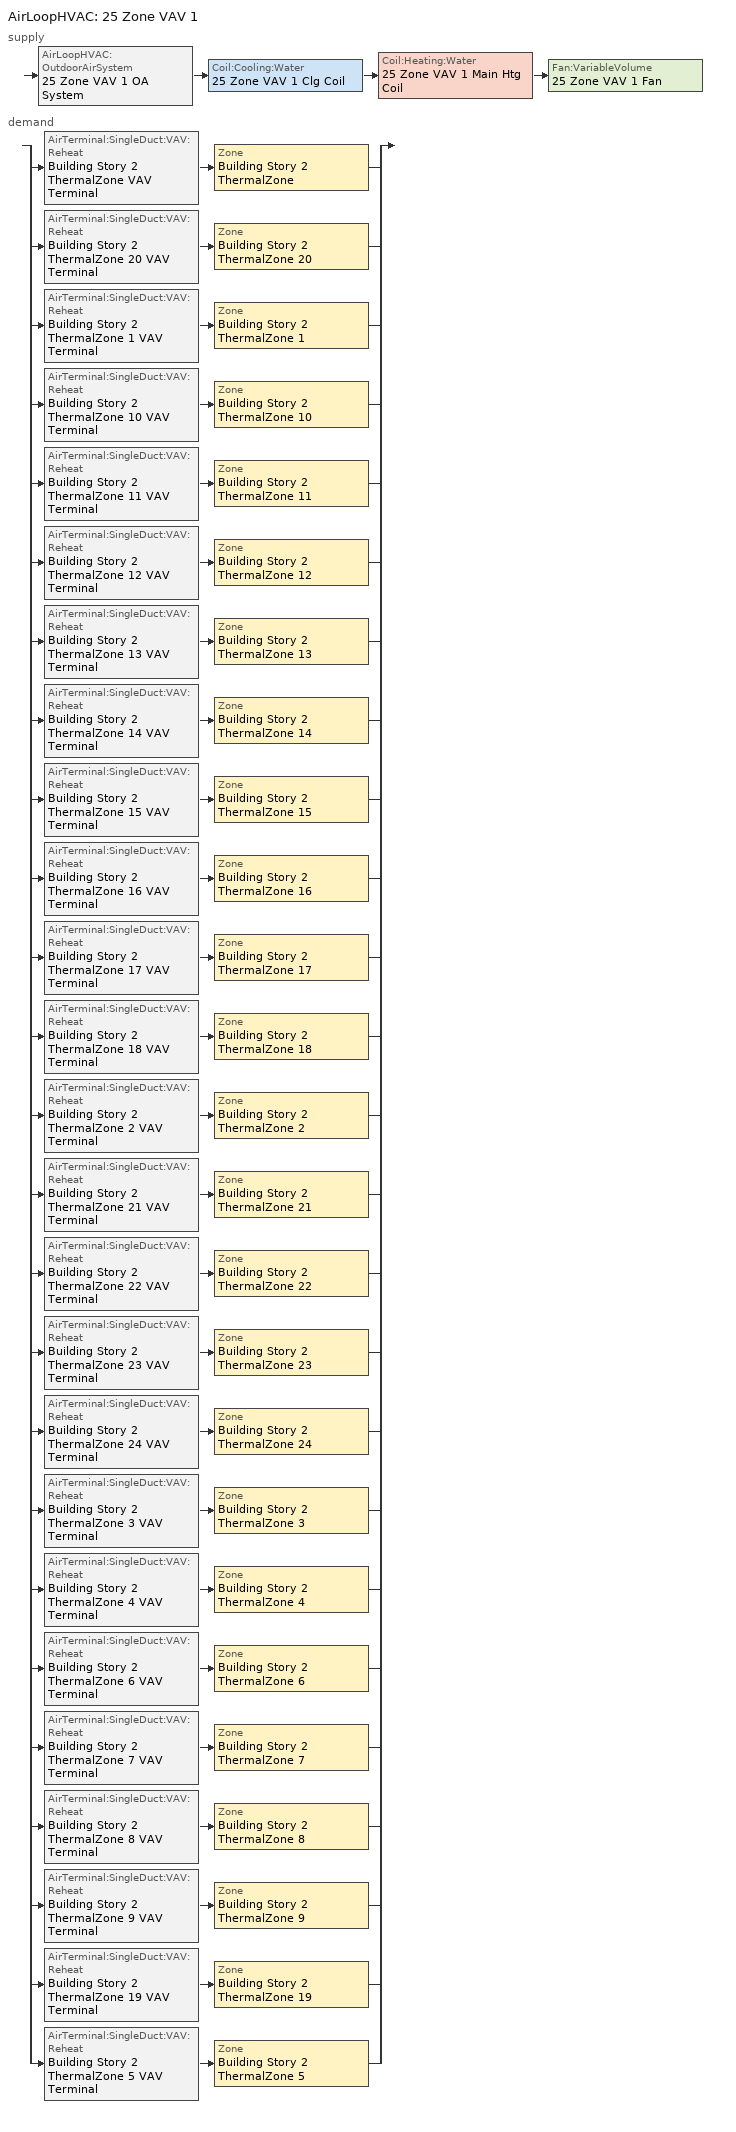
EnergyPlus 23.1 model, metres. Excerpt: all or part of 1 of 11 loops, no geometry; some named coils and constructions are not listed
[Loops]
AirLoopHVAC '25 Zone VAV 1'
 supply: AirLoopHVAC:OutdoorAirSystem '25 Zone VAV 1 OA System' > Coil:Cooling:Water '25 Zone VAV 1 Clg Coil' > Coil:Heating:Water '25 Zone VAV 1 Main Htg Coil' > Fan:VariableVolume '25 Zone VAV 1 Fan'
 demand: split
  | AirTerminal:SingleDuct:VAV:Reheat 'Building Story 2 ThermalZone VAV Terminal' > Zone 'Building Story 2 ThermalZone'
  | AirTerminal:SingleDuct:VAV:Reheat 'Building Story 2 ThermalZone 20 VAV Terminal' > Zone 'Building Story 2 ThermalZone 20'
  | AirTerminal:SingleDuct:VAV:Reheat 'Building Story 2 ThermalZone 1 VAV Terminal' > Zone 'Building Story 2 ThermalZone 1'
  | AirTerminal:SingleDuct:VAV:Reheat 'Building Story 2 ThermalZone 10 VAV Terminal' > Zone 'Building Story 2 ThermalZone 10'
  | AirTerminal:SingleDuct:VAV:Reheat 'Building Story 2 ThermalZone 11 VAV Terminal' > Zone 'Building Story 2 ThermalZone 11'
  | AirTerminal:SingleDuct:VAV:Reheat 'Building Story 2 ThermalZone 12 VAV Terminal' > Zone 'Building Story 2 ThermalZone 12'
  | AirTerminal:SingleDuct:VAV:Reheat 'Building Story 2 ThermalZone 13 VAV Terminal' > Zone 'Building Story 2 ThermalZone 13'
  | AirTerminal:SingleDuct:VAV:Reheat 'Building Story 2 ThermalZone 14 VAV Terminal' > Zone 'Building Story 2 ThermalZone 14'
  | AirTerminal:SingleDuct:VAV:Reheat 'Building Story 2 ThermalZone 15 VAV Terminal' > Zone 'Building Story 2 ThermalZone 15'
  | AirTerminal:SingleDuct:VAV:Reheat 'Building Story 2 ThermalZone 16 VAV Terminal' > Zone 'Building Story 2 ThermalZone 16'
  | AirTerminal:SingleDuct:VAV:Reheat 'Building Story 2 ThermalZone 17 VAV Terminal' > Zone 'Building Story 2 ThermalZone 17'
  | AirTerminal:SingleDuct:VAV:Reheat 'Building Story 2 ThermalZone 18 VAV Terminal' > Zone 'Building Story 2 ThermalZone 18'
  | AirTerminal:SingleDuct:VAV:Reheat 'Building Story 2 ThermalZone 2 VAV Terminal' > Zone 'Building Story 2 ThermalZone 2'
  | AirTerminal:SingleDuct:VAV:Reheat 'Building Story 2 ThermalZone 21 VAV Terminal' > Zone 'Building Story 2 ThermalZone 21'
  | AirTerminal:SingleDuct:VAV:Reheat 'Building Story 2 ThermalZone 22 VAV Terminal' > Zone 'Building Story 2 ThermalZone 22'
  | AirTerminal:SingleDuct:VAV:Reheat 'Building Story 2 ThermalZone 23 VAV Terminal' > Zone 'Building Story 2 ThermalZone 23'
  | AirTerminal:SingleDuct:VAV:Reheat 'Building Story 2 ThermalZone 24 VAV Terminal' > Zone 'Building Story 2 ThermalZone 24'
  | AirTerminal:SingleDuct:VAV:Reheat 'Building Story 2 ThermalZone 3 VAV Terminal' > Zone 'Building Story 2 ThermalZone 3'
  | AirTerminal:SingleDuct:VAV:Reheat 'Building Story 2 ThermalZone 4 VAV Terminal' > Zone 'Building Story 2 ThermalZone 4'
  | AirTerminal:SingleDuct:VAV:Reheat 'Building Story 2 ThermalZone 6 VAV Terminal' > Zone 'Building Story 2 ThermalZone 6'
  | AirTerminal:SingleDuct:VAV:Reheat 'Building Story 2 ThermalZone 7 VAV Terminal' > Zone 'Building Story 2 ThermalZone 7'
  | AirTerminal:SingleDuct:VAV:Reheat 'Building Story 2 ThermalZone 8 VAV Terminal' > Zone 'Building Story 2 ThermalZone 8'
  | AirTerminal:SingleDuct:VAV:Reheat 'Building Story 2 ThermalZone 9 VAV Terminal' > Zone 'Building Story 2 ThermalZone 9'
  | AirTerminal:SingleDuct:VAV:Reheat 'Building Story 2 ThermalZone 19 VAV Terminal' > Zone 'Building Story 2 ThermalZone 19'
  | AirTerminal:SingleDuct:VAV:Reheat 'Building Story 2 ThermalZone 5 VAV Terminal' > Zone 'Building Story 2 ThermalZone 5'
[InternalMass] Construction=InteriorFurnishings 1
Name | Zone or ZoneList | Space or SpaceList | Surface Area {m2}
Building Story 1 Space 23 SecondarySchool Mechanical B  - Story Ground Mass | Building Story 1 ThermalZone 23 | Building Story 1 Space 23 | 22.0607
Building Story 1 Space 24 SecondarySchool Mechanical B  - Story Ground Mass | Building Story 1 ThermalZone 24 | Building Story 1 Space 24 | 31.2153
Building Story 1 Space 1 SecondarySchool Mechanical B  - Story Ground Mass | Building Story 1 ThermalZone 1 | Building Story 1 Space 1 | 1.76152
Building Story 1 Space 16 SecondarySchool Mechanical B  - Story Ground Mass | Building Story 1 ThermalZone 16 | Building Story 1 Space 16 | 2.79407
Building Story 1 Space 14 SecondarySchool Mechanical B  - Story Ground Mass | Building Story 1 ThermalZone 14 | Building Story 1 Space 14 | 20.8701
Building Story 1 Space 11 SecondarySchool Mechanical B  - Story Ground Mass | Building Story 1 ThermalZone 11 | Building Story 1 Space 11 | 5.67422
Building Story 1 Space 20 SecondarySchool Mechanical B  - Story Ground Mass | Building Story 1 ThermalZone 20 | Building Story 1 Space 20 | 21.9467
Building Story 1 Space 19 SecondarySchool Mechanical B  - Story Ground Mass | Building Story 1 ThermalZone 19 | Building Story 1 Space 19 | 0.468474
Building Story 1 Space 18 SecondarySchool Mechanical B  - Story Ground Mass | Building Story 1 ThermalZone 18 | Building Story 1 Space 18 | 2.56764
Building Story 1 Space 3 SecondarySchool Mechanical B  - Story Ground Mass | Building Story 1 ThermalZone 3 | Building Story 1 Space 3 | 0.934255
Building Story 1 Space 21 SecondarySchool Mechanical B  - Story Ground Mass | Building Story 1 ThermalZone 21 | Building Story 1 Space 21 | 1.34933
Building Story 1 Space 13 SecondarySchool Mechanical B  - Story Ground Mass | Building Story 1 ThermalZone 13 | Building Story 1 Space 13 | 1.02267
Building Story 1 Space 2 SecondarySchool Mechanical B  - Story Ground Mass | Building Story 1 ThermalZone 2 | Building Story 1 Space 2 | 9.08046
Building Story 1 Space 22 SecondarySchool Mechanical B  - Story Ground Mass | Building Story 1 ThermalZone 22 | Building Story 1 Space 22 | 1.24563
Building Story 1 Space SecondarySchool Mechanical C  - Story Ground Mass | Building Story 1 ThermalZone | Building Story 1 Space | 75.7457
Building Story 1 Space 5 SecondarySchool Mechanical C  - Story Ground Mass | Building Story 1 ThermalZone 5 | Building Story 1 Space 5 | 0.112035
Building Story 1 Space 6 SecondarySchool Mechanical C  - Story Ground Mass | Building Story 1 ThermalZone 6 | Building Story 1 Space 6 | 0.804734
Building Story 1 Space 7 SecondarySchool Mechanical C  - Story Ground Mass | Building Story 1 ThermalZone 7 | Building Story 1 Space 7 | 0.787048
Building Story 1 Space 8 SecondarySchool Mechanical C  - Story Ground Mass | Building Story 1 ThermalZone 8 | Building Story 1 Space 8 | 0.251354
Building Story 1 Space 9 SecondarySchool Mechanical C  - Story Ground Mass | Building Story 1 ThermalZone 9 | Building Story 1 Space 9 | 0.462044
Building Story 1 Space 10 SecondarySchool Mechanical C  - Story Ground Mass | Building Story 1 ThermalZone 10 | Building Story 1 Space 10 | 0.262102
Building Story 1 Space 12 SecondarySchool Mechanical C  - Story Ground Mass | Building Story 1 ThermalZone 12 | Building Story 1 Space 12 | 0.822131
Building Story 1 Space 4 SecondarySchool Mechanical C  - Story Ground Mass | Building Story 1 ThermalZone 4 | Building Story 1 Space 4 | 0.473156
Building Story 1 Space 15 SecondarySchool Mechanical C  - Story Ground Mass | Building Story 1 ThermalZone 15 | Building Story 1 Space 15 | 0.65027
Building Story 1 Space 17 SecondarySchool Mechanical C  - Story Ground Mass | Building Story 1 ThermalZone 17 | Building Story 1 Space 17 | 0.609178
Building Story 1 Space 23 SecondarySchool Mechanical C  - Story Ground Mass | Building Story 1 ThermalZone 23 | Building Story 1 Space 23 | 1.47265
Building Story 1 Space 24 SecondarySchool Mechanical C  - Story Ground Mass | Building Story 1 ThermalZone 24 | Building Story 1 Space 24 | 2.08376
Building Story 1 Space 1 SecondarySchool Mechanical C  - Story Ground Mass | Building Story 1 ThermalZone 1 | Building Story 1 Space 1 | 0.117589
Building Story 1 Space 16 SecondarySchool Mechanical C  - Story Ground Mass | Building Story 1 ThermalZone 16 | Building Story 1 Space 16 | 0.186516
Building Story 1 Space 14 SecondarySchool Mechanical C  - Story Ground Mass | Building Story 1 ThermalZone 14 | Building Story 1 Space 14 | 1.39317
Building Story 1 Space 11 SecondarySchool Mechanical C  - Story Ground Mass | Building Story 1 ThermalZone 11 | Building Story 1 Space 11 | 0.378779
Building Story 1 Space 20 SecondarySchool Mechanical C  - Story Ground Mass | Building Story 1 ThermalZone 20 | Building Story 1 Space 20 | 1.46504
Building Story 1 Space 19 SecondarySchool Mechanical C  - Story Ground Mass | Building Story 1 ThermalZone 19 | Building Story 1 Space 19 | 0.0312727
Building Story 1 Space 18 SecondarySchool Mechanical C  - Story Ground Mass | Building Story 1 ThermalZone 18 | Building Story 1 Space 18 | 0.171401
Building Story 1 Space 3 SecondarySchool Mechanical C  - Story Ground Mass | Building Story 1 ThermalZone 3 | Building Story 1 Space 3 | 0.0623656
Building Story 1 Space 21 SecondarySchool Mechanical C  - Story Ground Mass | Building Story 1 ThermalZone 21 | Building Story 1 Space 21 | 0.0900736
Building Story 1 Space 13 SecondarySchool Mechanical C  - Story Ground Mass | Building Story 1 ThermalZone 13 | Building Story 1 Space 13 | 0.0682679
Building Story 1 Space 2 SecondarySchool Mechanical C  - Story Ground Mass | Building Story 1 ThermalZone 2 | Building Story 1 Space 2 | 0.60616
Building Story 1 Space 22 SecondarySchool Mechanical C  - Story Ground Mass | Building Story 1 ThermalZone 22 | Building Story 1 Space 22 | 0.0831512
Building Story 1 Space SecondarySchool Office A  - Story Ground Mass | Building Story 1 ThermalZone | Building Story 1 Space | 82.3462
Building Story 1 Space 5 SecondarySchool Office A  - Story Ground Mass | Building Story 1 ThermalZone 5 | Building Story 1 Space 5 | 0.121798
Building Story 1 Space 6 SecondarySchool Office A  - Story Ground Mass | Building Story 1 ThermalZone 6 | Building Story 1 Space 6 | 0.874858
Building Story 1 Space 7 SecondarySchool Office A  - Story Ground Mass | Building Story 1 ThermalZone 7 | Building Story 1 Space 7 | 0.855631
Building Story 1 Space 8 SecondarySchool Office A  - Story Ground Mass | Building Story 1 ThermalZone 8 | Building Story 1 Space 8 | 0.273257
Building Story 1 Space 9 SecondarySchool Office A  - Story Ground Mass | Building Story 1 ThermalZone 9 | Building Story 1 Space 9 | 0.502307
Building Story 1 Space 10 SecondarySchool Office A  - Story Ground Mass | Building Story 1 ThermalZone 10 | Building Story 1 Space 10 | 0.284941
Building Story 1 Space 12 SecondarySchool Office A  - Story Ground Mass | Building Story 1 ThermalZone 12 | Building Story 1 Space 12 | 0.893771
Building Story 1 Space 4 SecondarySchool Office A  - Story Ground Mass | Building Story 1 ThermalZone 4 | Building Story 1 Space 4 | 0.514386
Building Story 1 Space 15 SecondarySchool Office A  - Story Ground Mass | Building Story 1 ThermalZone 15 | Building Story 1 Space 15 | 0.706934
Building Story 1 Space 17 SecondarySchool Office A  - Story Ground Mass | Building Story 1 ThermalZone 17 | Building Story 1 Space 17 | 0.662262
Building Story 1 Space 23 SecondarySchool Office A  - Story Ground Mass | Building Story 1 ThermalZone 23 | Building Story 1 Space 23 | 1.60098
Building Story 1 Space 24 SecondarySchool Office A  - Story Ground Mass | Building Story 1 ThermalZone 24 | Building Story 1 Space 24 | 2.26533
Building Story 1 Space 1 SecondarySchool Office A  - Story Ground Mass | Building Story 1 ThermalZone 1 | Building Story 1 Space 1 | 0.127836
Building Story 1 Space 16 SecondarySchool Office A  - Story Ground Mass | Building Story 1 ThermalZone 16 | Building Story 1 Space 16 | 0.202769
Building Story 1 Space 14 SecondarySchool Office A  - Story Ground Mass | Building Story 1 ThermalZone 14 | Building Story 1 Space 14 | 1.51457
Building Story 1 Space 11 SecondarySchool Office A  - Story Ground Mass | Building Story 1 ThermalZone 11 | Building Story 1 Space 11 | 0.411786
Building Story 1 Space 20 SecondarySchool Office A  - Story Ground Mass | Building Story 1 ThermalZone 20 | Building Story 1 Space 20 | 1.5927
Building Story 1 Space 19 SecondarySchool Office A  - Story Ground Mass | Building Story 1 ThermalZone 19 | Building Story 1 Space 19 | 0.0339978
Building Story 1 Space 18 SecondarySchool Office A  - Story Ground Mass | Building Story 1 ThermalZone 18 | Building Story 1 Space 18 | 0.186337
Building Story 1 Space 3 SecondarySchool Office A  - Story Ground Mass | Building Story 1 ThermalZone 3 | Building Story 1 Space 3 | 0.0678001
Building Story 1 Space 21 SecondarySchool Office A  - Story Ground Mass | Building Story 1 ThermalZone 21 | Building Story 1 Space 21 | 0.0979226
Building Story 1 Space 13 SecondarySchool Office A  - Story Ground Mass | Building Story 1 ThermalZone 13 | Building Story 1 Space 13 | 0.0742167
Building Story 1 Space 2 SecondarySchool Office A  - Story Ground Mass | Building Story 1 ThermalZone 2 | Building Story 1 Space 2 | 0.658981
Building Story 1 Space 22 SecondarySchool Office A  - Story Ground Mass | Building Story 1 ThermalZone 22 | Building Story 1 Space 22 | 0.090397
Building Story 1 Space SecondarySchool Office A end_b - Story Ground Mass | Building Story 1 ThermalZone | Building Story 1 Space | 35.5046
Building Story 1 Space 5 SecondarySchool Office A end_b - Story Ground Mass | Building Story 1 ThermalZone 5 | Building Story 1 Space 5 | 0.0525147
Building Story 1 Space 6 SecondarySchool Office A end_b - Story Ground Mass | Building Story 1 ThermalZone 6 | Building Story 1 Space 6 | 0.377206
Building Story 1 Space 7 SecondarySchool Office A end_b - Story Ground Mass | Building Story 1 ThermalZone 7 | Building Story 1 Space 7 | 0.368916
Building Story 1 Space 8 SecondarySchool Office A end_b - Story Ground Mass | Building Story 1 ThermalZone 8 | Building Story 1 Space 8 | 0.117818
Building Story 1 Space 9 SecondarySchool Office A end_b - Story Ground Mass | Building Story 1 ThermalZone 9 | Building Story 1 Space 9 | 0.216576
Building Story 1 Space 10 SecondarySchool Office A end_b - Story Ground Mass | Building Story 1 ThermalZone 10 | Building Story 1 Space 10 | 0.122856
Building Story 1 Space 12 SecondarySchool Office A end_b - Story Ground Mass | Building Story 1 ThermalZone 12 | Building Story 1 Space 12 | 0.385361
Building Story 1 Space 4 SecondarySchool Office A end_b - Story Ground Mass | Building Story 1 ThermalZone 4 | Building Story 1 Space 4 | 0.221784
Building Story 1 Space 15 SecondarySchool Office A end_b - Story Ground Mass | Building Story 1 ThermalZone 15 | Building Story 1 Space 15 | 0.304804
Building Story 1 Space 17 SecondarySchool Office A end_b - Story Ground Mass | Building Story 1 ThermalZone 17 | Building Story 1 Space 17 | 0.285543
Building Story 1 Space 23 SecondarySchool Office A end_b - Story Ground Mass | Building Story 1 ThermalZone 23 | Building Story 1 Space 23 | 0.690281
Building Story 1 Space 24 SecondarySchool Office A end_b - Story Ground Mass | Building Story 1 ThermalZone 24 | Building Story 1 Space 24 | 0.976728
Building Story 1 Space 1 SecondarySchool Office A end_b - Story Ground Mass | Building Story 1 ThermalZone 1 | Building Story 1 Space 1 | 0.055118
Building Story 1 Space 16 SecondarySchool Office A end_b - Story Ground Mass | Building Story 1 ThermalZone 16 | Building Story 1 Space 16 | 0.0874267
Building Story 1 Space 14 SecondarySchool Office A end_b - Story Ground Mass | Building Story 1 ThermalZone 14 | Building Story 1 Space 14 | 0.653026
Building Story 1 Space 11 SecondarySchool Office A end_b - Story Ground Mass | Building Story 1 ThermalZone 11 | Building Story 1 Space 11 | 0.177547
Building Story 1 Space 20 SecondarySchool Office A end_b - Story Ground Mass | Building Story 1 ThermalZone 20 | Building Story 1 Space 20 | 0.686713
Building Story 1 Space 19 SecondarySchool Office A end_b - Story Ground Mass | Building Story 1 ThermalZone 19 | Building Story 1 Space 19 | 0.0146586
Building Story 1 Space 18 SecondarySchool Office A end_b - Story Ground Mass | Building Story 1 ThermalZone 18 | Building Story 1 Space 18 | 0.0803416
Building Story 1 Space 3 SecondarySchool Office A end_b - Story Ground Mass | Building Story 1 ThermalZone 3 | Building Story 1 Space 3 | 0.0292329
Building Story 1 Space 21 SecondarySchool Office A end_b - Story Ground Mass | Building Story 1 ThermalZone 21 | Building Story 1 Space 21 | 0.0422206
Building Story 1 Space 13 SecondarySchool Office A end_b - Story Ground Mass | Building Story 1 ThermalZone 13 | Building Story 1 Space 13 | 0.0319995
Building Story 1 Space 2 SecondarySchool Office A end_b - Story Ground Mass | Building Story 1 ThermalZone 2 | Building Story 1 Space 2 | 0.284128
Building Story 1 Space 22 SecondarySchool Office A end_b - Story Ground Mass | Building Story 1 ThermalZone 22 | Building Story 1 Space 22 | 0.0389758
Building Story 1 Space SecondarySchool Office B  - Story Ground Mass | Building Story 1 ThermalZone | Building Story 1 Space | 1233.57
Building Story 1 Space 5 SecondarySchool Office B  - Story Ground Mass | Building Story 1 ThermalZone 5 | Building Story 1 Space 5 | 1.82457
Building Story 1 Space 6 SecondarySchool Office B  - Story Ground Mass | Building Story 1 ThermalZone 6 | Building Story 1 Space 6 | 13.1056
Building Story 1 Space 7 SecondarySchool Office B  - Story Ground Mass | Building Story 1 ThermalZone 7 | Building Story 1 Space 7 | 12.8176
[ZoneControl:Thermostat] Temperature Difference Between Cutout And Setpoint {deltaC}=0
Name | Zone or ZoneList | Control Type Schedule | Control 1
Building Story 2 ThermalZone Thermostat | Building Story 2 ThermalZone | Building Story 2 ThermalZone Thermostat Schedule | Story Mid Blended Space Type Thermostat
Building Story 2 ThermalZone 1 Thermostat | Building Story 2 ThermalZone 1 | Building Story 2 ThermalZone 1 Thermostat Schedule | Story Mid Blended Space Type Thermostat 1
Building Story 2 ThermalZone 10 Thermostat | Building Story 2 ThermalZone 10 | Building Story 2 ThermalZone 10 Thermostat Schedule | Story Mid Blended Space Type Thermostat 2
Building Story 2 ThermalZone 11 Thermostat | Building Story 2 ThermalZone 11 | Building Story 2 ThermalZone 11 Thermostat Schedule | Story Mid Blended Space Type Thermostat 3
Building Story 2 ThermalZone 12 Thermostat | Building Story 2 ThermalZone 12 | Building Story 2 ThermalZone 12 Thermostat Schedule | Story Mid Blended Space Type Thermostat 4
Building Story 2 ThermalZone 13 Thermostat | Building Story 2 ThermalZone 13 | Building Story 2 ThermalZone 13 Thermostat Schedule | Story Mid Blended Space Type Thermostat 5
Building Story 2 ThermalZone 14 Thermostat | Building Story 2 ThermalZone 14 | Building Story 2 ThermalZone 14 Thermostat Schedule | Story Mid Blended Space Type Thermostat 6
Building Story 2 ThermalZone 15 Thermostat | Building Story 2 ThermalZone 15 | Building Story 2 ThermalZone 15 Thermostat Schedule | Story Mid Blended Space Type Thermostat 7
Building Story 2 ThermalZone 16 Thermostat | Building Story 2 ThermalZone 16 | Building Story 2 ThermalZone 16 Thermostat Schedule | Story Mid Blended Space Type Thermostat 8
Building Story 2 ThermalZone 17 Thermostat | Building Story 2 ThermalZone 17 | Building Story 2 ThermalZone 17 Thermostat Schedule | Story Mid Blended Space Type Thermostat 9
Building Story 2 ThermalZone 18 Thermostat | Building Story 2 ThermalZone 18 | Building Story 2 ThermalZone 18 Thermostat Schedule | Story Mid Blended Space Type Thermostat 10
Building Story 2 ThermalZone 19 Thermostat | Building Story 2 ThermalZone 19 | Building Story 2 ThermalZone 19 Thermostat Schedule | Story Mid Blended Space Type Thermostat 11
Building Story 2 ThermalZone 2 Thermostat | Building Story 2 ThermalZone 2 | Building Story 2 ThermalZone 2 Thermostat Schedule | Story Mid Blended Space Type Thermostat 12
Building Story 2 ThermalZone 20 Thermostat | Building Story 2 ThermalZone 20 | Building Story 2 ThermalZone 20 Thermostat Schedule | Story Mid Blended Space Type Thermostat 13
Building Story 2 ThermalZone 21 Thermostat | Building Story 2 ThermalZone 21 | Building Story 2 ThermalZone 21 Thermostat Schedule | Story Mid Blended Space Type Thermostat 14
Building Story 2 ThermalZone 22 Thermostat | Building Story 2 ThermalZone 22 | Building Story 2 ThermalZone 22 Thermostat Schedule | Story Mid Blended Space Type Thermostat 15
Building Story 2 ThermalZone 23 Thermostat | Building Story 2 ThermalZone 23 | Building Story 2 ThermalZone 23 Thermostat Schedule | Story Mid Blended Space Type Thermostat 16
Building Story 2 ThermalZone 24 Thermostat | Building Story 2 ThermalZone 24 | Building Story 2 ThermalZone 24 Thermostat Schedule | Story Mid Blended Space Type Thermostat 17
Building Story 2 ThermalZone 3 Thermostat | Building Story 2 ThermalZone 3 | Building Story 2 ThermalZone 3 Thermostat Schedule | Story Mid Blended Space Type Thermostat 18
Building Story 2 ThermalZone 4 Thermostat | Building Story 2 ThermalZone 4 | Building Story 2 ThermalZone 4 Thermostat Schedule | Story Mid Blended Space Type Thermostat 19
Building Story 2 ThermalZone 5 Thermostat | Building Story 2 ThermalZone 5 | Building Story 2 ThermalZone 5 Thermostat Schedule | Story Mid Blended Space Type Thermostat 20
Building Story 2 ThermalZone 6 Thermostat | Building Story 2 ThermalZone 6 | Building Story 2 ThermalZone 6 Thermostat Schedule | Story Mid Blended Space Type Thermostat 21
Building Story 2 ThermalZone 7 Thermostat | Building Story 2 ThermalZone 7 | Building Story 2 ThermalZone 7 Thermostat Schedule | Story Mid Blended Space Type Thermostat 22
Building Story 2 ThermalZone 8 Thermostat | Building Story 2 ThermalZone 8 | Building Story 2 ThermalZone 8 Thermostat Schedule | Story Mid Blended Space Type Thermostat 23
Building Story 2 ThermalZone 9 Thermostat | Building Story 2 ThermalZone 9 | Building Story 2 ThermalZone 9 Thermostat Schedule | Story Mid Blended Space Type Thermostat 24
[ThermostatSetpoint:DualSetpoint] Heating Setpoint Temperature Schedule=SchoolSecondary HTGSETP_SCH_YES_OPTIMUM; Cooling Setpoint Temperature Schedule=SchoolSecondary CLGSETP_SCH_NO_SETBACK
Story Mid Blended Space Type Thermostat; Story Mid Blended Space Type Thermostat 1; Story Mid Blended Space Type Thermostat 2; Story Mid Blended Space Type Thermostat 3; Story Mid Blended Space Type Thermostat 4; Story Mid Blended Space Type Thermostat 5; Story Mid Blended Space Type Thermostat 6; Story Mid Blended Space Type Thermostat 7; Story Mid Blended Space Type Thermostat 8; Story Mid Blended Space Type Thermostat 9; Story Mid Blended Space Type Thermostat 10; Story Mid Blended Space Type Thermostat 11; Story Mid Blended Space Type Thermostat 12; Story Mid Blended Space Type Thermostat 13; Story Mid Blended Space Type Thermostat 14; Story Mid Blended Space Type Thermostat 15; Story Mid Blended Space Type Thermostat 16; Story Mid Blended Space Type Thermostat 17; Story Mid Blended Space Type Thermostat 18; Story Mid Blended Space Type Thermostat 19; Story Mid Blended Space Type Thermostat 20; Story Mid Blended Space Type Thermostat 21; Story Mid Blended Space Type Thermostat 22; Story Mid Blended Space Type Thermostat 23; Story Mid Blended Space Type Thermostat 24
[AirTerminal:SingleDuct:VAV:Reheat] Availability Schedule=Always On Discrete; Maximum Air Flow Rate {m3/s}=Autosize; Zone Minimum Air Flow Input Method=Constant; Constant Minimum Air Flow Fraction=0.966437; Fixed Minimum Air Flow Rate {m3/s}=0; Maximum Hot Water or Steam Flow Rate {m3/s}=Autosize; Minimum Hot Water or Steam Flow Rate {m3/s}=0; Convergence Tolerance=0.001; Damper Heating Action=ReverseWithLimits; Maximum Flow per Zone Floor Area During Reheat {m3/s-m2}=Autocalculate; Maximum Flow Fraction During Reheat=0.5; Maximum Reheat Air Temperature {C}=40
Name | Reheat Coil
Building Story 2 ThermalZone VAV Terminal | Building Story 2 ThermalZone Reheat Coil
Building Story 2 ThermalZone 1 VAV Terminal | Building Story 2 ThermalZone 1 Reheat Coil
Building Story 2 ThermalZone 10 VAV Terminal | Building Story 2 ThermalZone 10 Reheat Coil
Building Story 2 ThermalZone 11 VAV Terminal | Building Story 2 ThermalZone 11 Reheat Coil
Building Story 2 ThermalZone 12 VAV Terminal | Building Story 2 ThermalZone 12 Reheat Coil
Building Story 2 ThermalZone 13 VAV Terminal | Building Story 2 ThermalZone 13 Reheat Coil
Building Story 2 ThermalZone 14 VAV Terminal | Building Story 2 ThermalZone 14 Reheat Coil
Building Story 2 ThermalZone 15 VAV Terminal | Building Story 2 ThermalZone 15 Reheat Coil
Building Story 2 ThermalZone 16 VAV Terminal | Building Story 2 ThermalZone 16 Reheat Coil
Building Story 2 ThermalZone 17 VAV Terminal | Building Story 2 ThermalZone 17 Reheat Coil
Building Story 2 ThermalZone 18 VAV Terminal | Building Story 2 ThermalZone 18 Reheat Coil
Building Story 2 ThermalZone 19 VAV Terminal | Building Story 2 ThermalZone 19 Reheat Coil
Building Story 2 ThermalZone 2 VAV Terminal | Building Story 2 ThermalZone 2 Reheat Coil
Building Story 2 ThermalZone 20 VAV Terminal | Building Story 2 ThermalZone 20 Reheat Coil
Building Story 2 ThermalZone 21 VAV Terminal | Building Story 2 ThermalZone 21 Reheat Coil
Building Story 2 ThermalZone 22 VAV Terminal | Building Story 2 ThermalZone 22 Reheat Coil
Building Story 2 ThermalZone 23 VAV Terminal | Building Story 2 ThermalZone 23 Reheat Coil
Building Story 2 ThermalZone 24 VAV Terminal | Building Story 2 ThermalZone 24 Reheat Coil
Building Story 2 ThermalZone 3 VAV Terminal | Building Story 2 ThermalZone 3 Reheat Coil
Building Story 2 ThermalZone 4 VAV Terminal | Building Story 2 ThermalZone 4 Reheat Coil
Building Story 2 ThermalZone 5 VAV Terminal | Building Story 2 ThermalZone 5 Reheat Coil
Building Story 2 ThermalZone 6 VAV Terminal | Building Story 2 ThermalZone 6 Reheat Coil
Building Story 2 ThermalZone 7 VAV Terminal | Building Story 2 ThermalZone 7 Reheat Coil
Building Story 2 ThermalZone 8 VAV Terminal | Building Story 2 ThermalZone 8 Reheat Coil
Building Story 2 ThermalZone 9 VAV Terminal | Building Story 2 ThermalZone 9 Reheat Coil
[Coil:Heating:Water]
25 Zone VAV 1 Main Htg Coil: Availability Schedule=Always On Discrete; U-Factor Times Area Value {W/K}=Autosize; Maximum Water Flow Rate {m3/s}=Autosize; Performance Input Method=UFactorTimesAreaAndDesignWaterFlowRate; Rated Capacity {W}=Autosize; Rated Inlet Water Temperature {C}=82.2222; Rated Inlet Air Temperature {C}=7.22222; Rated Outlet Water Temperature {C}=71.1111; Rated Outlet Air Temperature {C}=12.7778; Rated Ratio for Air and Water Convection=0.5
[Zone equipment]
Building Story 2 ThermalZone: Building Story 2 ThermalZone VAV Terminal
Building Story 2 ThermalZone 1: Building Story 2 ThermalZone 1 VAV Terminal
Building Story 2 ThermalZone 10: Building Story 2 ThermalZone 10 VAV Terminal
Building Story 2 ThermalZone 11: Building Story 2 ThermalZone 11 VAV Terminal
Building Story 2 ThermalZone 12: Building Story 2 ThermalZone 12 VAV Terminal
Building Story 2 ThermalZone 13: Building Story 2 ThermalZone 13 VAV Terminal
Building Story 2 ThermalZone 14: Building Story 2 ThermalZone 14 VAV Terminal
Building Story 2 ThermalZone 15: Building Story 2 ThermalZone 15 VAV Terminal
Building Story 2 ThermalZone 16: Building Story 2 ThermalZone 16 VAV Terminal
Building Story 2 ThermalZone 17: Building Story 2 ThermalZone 17 VAV Terminal
Building Story 2 ThermalZone 18: Building Story 2 ThermalZone 18 VAV Terminal
Building Story 2 ThermalZone 19: Building Story 2 ThermalZone 19 VAV Terminal
Building Story 2 ThermalZone 2: Building Story 2 ThermalZone 2 VAV Terminal
Building Story 2 ThermalZone 20: Building Story 2 ThermalZone 20 VAV Terminal
Building Story 2 ThermalZone 21: Building Story 2 ThermalZone 21 VAV Terminal
Building Story 2 ThermalZone 22: Building Story 2 ThermalZone 22 VAV Terminal
Building Story 2 ThermalZone 23: Building Story 2 ThermalZone 23 VAV Terminal
Building Story 2 ThermalZone 24: Building Story 2 ThermalZone 24 VAV Terminal
Building Story 2 ThermalZone 3: Building Story 2 ThermalZone 3 VAV Terminal
Building Story 2 ThermalZone 4: Building Story 2 ThermalZone 4 VAV Terminal
Building Story 2 ThermalZone 5: Building Story 2 ThermalZone 5 VAV Terminal
Building Story 2 ThermalZone 6: Building Story 2 ThermalZone 6 VAV Terminal
Building Story 2 ThermalZone 7: Building Story 2 ThermalZone 7 VAV Terminal
Building Story 2 ThermalZone 8: Building Story 2 ThermalZone 8 VAV Terminal
Building Story 2 ThermalZone 9: Building Story 2 ThermalZone 9 VAV Terminal
[Sizing:Zone] Zone Cooling Design Supply Air Temperature Input Method=SupplyAirTemperature; Zone Cooling Design Supply Air Temperature {C}=12.7778; Zone Cooling Design Supply Air Temperature Difference {deltaC}=11.11; Zone Heating Design Supply Air Temperature Input Method=SupplyAirTemperature; Zone Heating Design Supply Air Temperature {C}=40; Zone Heating Design Supply Air Temperature Difference {deltaC}=11.11; Zone Cooling Design Supply Air Humidity Ratio {kgWater/kgDryAir}=0.0085; Zone Heating Design Supply Air Humidity Ratio {kgWater/kgDryAir}=0.008; Cooling Design Air Flow Method=DesignDayWithLimit; Cooling Design Air Flow Rate {m3/s}=0; Cooling Minimum Air Flow per Zone Floor Area {m3/s-m2}=0.000762; Cooling Minimum Air Flow {m3/s}=0; Cooling Minimum Air Flow Fraction=0; Heating Design Air Flow Method=DesignDay; Heating Design Air Flow Rate {m3/s}=0; Heating Maximum Air Flow per Zone Floor Area {m3/s-m2}=0.002032; Heating Maximum Air Flow {m3/s}=0.141576; Heating Maximum Air Flow Fraction=0.3; Account for Dedicated Outdoor Air System=No; Zone Load Sizing Method=Sensible Load Only No Latent Load; Zone Latent Cooling Design Supply Air Humidity Ratio Input Method=HumidityRatioDifference; Zone Cooling Design Supply Air Humidity Ratio Difference {kgWater/kgDryAir}=0.005; Zone Latent Heating Design Supply Air Humidity Ratio Input Method=HumidityRatioDifference; Zone Humidification Design Supply Air Humidity Ratio Difference {kgWater/kgDryAir}=0.005
Name | Design Specification Outdoor Air Object | Design Specification Zone Air Distribution Object
Building Story 2 ThermalZone | Building Story 2 ThermalZone DSOA Space List | Building Story 2 ThermalZone Design Spec Zone Air Dist
Building Story 2 ThermalZone 1 | Building Story 2 ThermalZone 1 DSOA Space List | Building Story 2 ThermalZone 1 Design Spec Zone Air Dist
Building Story 2 ThermalZone 10 | Building Story 2 ThermalZone 10 DSOA Space List | Building Story 2 ThermalZone 10 Design Spec Zone Air Dist
Building Story 2 ThermalZone 11 | Building Story 2 ThermalZone 11 DSOA Space List | Building Story 2 ThermalZone 11 Design Spec Zone Air Dist
Building Story 2 ThermalZone 12 | Building Story 2 ThermalZone 12 DSOA Space List | Building Story 2 ThermalZone 12 Design Spec Zone Air Dist
Building Story 2 ThermalZone 13 | Building Story 2 ThermalZone 13 DSOA Space List | Building Story 2 ThermalZone 13 Design Spec Zone Air Dist
Building Story 2 ThermalZone 14 | Building Story 2 ThermalZone 14 DSOA Space List | Building Story 2 ThermalZone 14 Design Spec Zone Air Dist
Building Story 2 ThermalZone 15 | Building Story 2 ThermalZone 15 DSOA Space List | Building Story 2 ThermalZone 15 Design Spec Zone Air Dist
Building Story 2 ThermalZone 16 | Building Story 2 ThermalZone 16 DSOA Space List | Building Story 2 ThermalZone 16 Design Spec Zone Air Dist
Building Story 2 ThermalZone 17 | Building Story 2 ThermalZone 17 DSOA Space List | Building Story 2 ThermalZone 17 Design Spec Zone Air Dist
Building Story 2 ThermalZone 18 | Building Story 2 ThermalZone 18 DSOA Space List | Building Story 2 ThermalZone 18 Design Spec Zone Air Dist
Building Story 2 ThermalZone 19 | Building Story 2 ThermalZone 19 DSOA Space List | Building Story 2 ThermalZone 19 Design Spec Zone Air Dist
Building Story 2 ThermalZone 2 | Building Story 2 ThermalZone 2 DSOA Space List | Building Story 2 ThermalZone 2 Design Spec Zone Air Dist
Building Story 2 ThermalZone 20 | Building Story 2 ThermalZone 20 DSOA Space List | Building Story 2 ThermalZone 20 Design Spec Zone Air Dist
Building Story 2 ThermalZone 21 | Building Story 2 ThermalZone 21 DSOA Space List | Building Story 2 ThermalZone 21 Design Spec Zone Air Dist
Building Story 2 ThermalZone 22 | Building Story 2 ThermalZone 22 DSOA Space List | Building Story 2 ThermalZone 22 Design Spec Zone Air Dist
Building Story 2 ThermalZone 23 | Building Story 2 ThermalZone 23 DSOA Space List | Building Story 2 ThermalZone 23 Design Spec Zone Air Dist
Building Story 2 ThermalZone 24 | Building Story 2 ThermalZone 24 DSOA Space List | Building Story 2 ThermalZone 24 Design Spec Zone Air Dist
Building Story 2 ThermalZone 3 | Building Story 2 ThermalZone 3 DSOA Space List | Building Story 2 ThermalZone 3 Design Spec Zone Air Dist
Building Story 2 ThermalZone 4 | Building Story 2 ThermalZone 4 DSOA Space List | Building Story 2 ThermalZone 4 Design Spec Zone Air Dist
Building Story 2 ThermalZone 5 | Building Story 2 ThermalZone 5 DSOA Space List | Building Story 2 ThermalZone 5 Design Spec Zone Air Dist
Building Story 2 ThermalZone 6 | Building Story 2 ThermalZone 6 DSOA Space List | Building Story 2 ThermalZone 6 Design Spec Zone Air Dist
Building Story 2 ThermalZone 7 | Building Story 2 ThermalZone 7 DSOA Space List | Building Story 2 ThermalZone 7 Design Spec Zone Air Dist
Building Story 2 ThermalZone 8 | Building Story 2 ThermalZone 8 DSOA Space List | Building Story 2 ThermalZone 8 Design Spec Zone Air Dist
Building Story 2 ThermalZone 9 | Building Story 2 ThermalZone 9 DSOA Space List | Building Story 2 ThermalZone 9 Design Spec Zone Air Dist
[DesignSpecification:ZoneAirDistribution] Minimum Zone Ventilation Efficiency=0.6
Building Story 2 ThermalZone Design Spec Zone Air Dist; Building Story 2 ThermalZone 1 Design Spec Zone Air Dist; Building Story 2 ThermalZone 10 Design Spec Zone Air Dist; Building Story 2 ThermalZone 11 Design Spec Zone Air Dist; Building Story 2 ThermalZone 12 Design Spec Zone Air Dist; Building Story 2 ThermalZone 13 Design Spec Zone Air Dist; Building Story 2 ThermalZone 14 Design Spec Zone Air Dist; Building Story 2 ThermalZone 15 Design Spec Zone Air Dist; Building Story 2 ThermalZone 16 Design Spec Zone Air Dist; Building Story 2 ThermalZone 17 Design Spec Zone Air Dist; Building Story 2 ThermalZone 18 Design Spec Zone Air Dist; Building Story 2 ThermalZone 19 Design Spec Zone Air Dist; Building Story 2 ThermalZone 2 Design Spec Zone Air Dist; Building Story 2 ThermalZone 20 Design Spec Zone Air Dist; Building Story 2 ThermalZone 21 Design Spec Zone Air Dist; Building Story 2 ThermalZone 22 Design Spec Zone Air Dist; Building Story 2 ThermalZone 23 Design Spec Zone Air Dist; Building Story 2 ThermalZone 24 Design Spec Zone Air Dist; Building Story 2 ThermalZone 3 Design Spec Zone Air Dist; Building Story 2 ThermalZone 4 Design Spec Zone Air Dist; Building Story 2 ThermalZone 5 Design Spec Zone Air Dist; Building Story 2 ThermalZone 6 Design Spec Zone Air Dist; Building Story 2 ThermalZone 7 Design Spec Zone Air Dist; Building Story 2 ThermalZone 8 Design Spec Zone Air Dist; Building Story 2 ThermalZone 9 Design Spec Zone Air Dist
[Controller:MechanicalVentilation]
25 Zone VAV 1 Vent Controller: Availability Schedule=25 Zone VAV 1 Occ Sch; Demand Controlled Ventilation=No; System Outdoor Air Method=ZoneSum; Zone or ZoneList 1=Building Story 2 ThermalZone; Design Specification Outdoor Air Object Name 1=Blended OA 1; Design Specification Zone Air Distribution Object Name 1=Building Story 2 ThermalZone Design Spec Zone Air Dist; Zone or ZoneList 2=Building Story 2 ThermalZone 1; Design Specification Outdoor Air Object Name 2=Blended OA 1; Design Specification Zone Air Distribution Object Name 2=Building Story 2 ThermalZone 1 Design Spec Zone Air Dist; Zone or ZoneList 3=Building Story 2 ThermalZone 10; Design Specification Outdoor Air Object Name 3=Blended OA 1; Design Specification Zone Air Distribution Object Name 3=Building Story 2 ThermalZone 10 Design Spec Zone Air Dist; Zone or ZoneList 4=Building Story 2 ThermalZone 11; Design Specification Outdoor Air Object Name 4=Blended OA 1; Design Specification Zone Air Distribution Object Name 4=Building Story 2 ThermalZone 11 Design Spec Zone Air Dist; Zone or ZoneList 5=Building Story 2 ThermalZone 12; Design Specification Outdoor Air Object Name 5=Blended OA 1; Design Specification Zone Air Distribution Object Name 5=Building Story 2 ThermalZone 12 Design Spec Zone Air Dist; Zone or ZoneList 6=Building Story 2 ThermalZone 13; Design Specification Outdoor Air Object Name 6=Blended OA 1; Design Specification Zone Air Distribution Object Name 6=Building Story 2 ThermalZone 13 Design Spec Zone Air Dist; Zone or ZoneList 7=Building Story 2 ThermalZone 14; Design Specification Outdoor Air Object Name 7=Blended OA 1; Design Specification Zone Air Distribution Object Name 7=Building Story 2 ThermalZone 14 Design Spec Zone Air Dist; Zone or ZoneList 8=Building Story 2 ThermalZone 15; Design Specification Outdoor Air Object Name 8=Blended OA 1; Design Specification Zone Air Distribution Object Name 8=Building Story 2 ThermalZone 15 Design Spec Zone Air Dist; Zone or ZoneList 9=Building Story 2 ThermalZone 16; Design Specification Outdoor Air Object Name 9=Blended OA 1; Design Specification Zone Air Distribution Object Name 9=Building Story 2 ThermalZone 16 Design Spec Zone Air Dist; Zone or ZoneList 10=Building Story 2 ThermalZone 17; Design Specification Outdoor Air Object Name 10=Blended OA 1; Design Specification Zone Air Distribution Object Name 10=Building Story 2 ThermalZone 17 Design Spec Zone Air Dist; Zone or ZoneList 11=Building Story 2 ThermalZone 18; Design Specification Outdoor Air Object Name 11=Blended OA 1; Design Specification Zone Air Distribution Object Name 11=Building Story 2 ThermalZone 18 Design Spec Zone Air Dist; Zone or ZoneList 12=Building Story 2 ThermalZone 19; Design Specification Outdoor Air Object Name 12=Blended OA 1; Design Specification Zone Air Distribution Object Name 12=Building Story 2 ThermalZone 19 Design Spec Zone Air Dist; Zone or ZoneList 13=Building Story 2 ThermalZone 2; Design Specification Outdoor Air Object Name 13=Blended OA 1; Design Specification Zone Air Distribution Object Name 13=Building Story 2 ThermalZone 2 Design Spec Zone Air Dist; Zone or ZoneList 14=Building Story 2 ThermalZone 20; Design Specification Outdoor Air Object Name 14=Blended OA 1; Design Specification Zone Air Distribution Object Name 14=Building Story 2 ThermalZone 20 Design Spec Zone Air Dist; Zone or ZoneList 15=Building Story 2 ThermalZone 21; Design Specification Outdoor Air Object Name 15=Blended OA 1; Design Specification Zone Air Distribution Object Name 15=Building Story 2 ThermalZone 21 Design Spec Zone Air Dist; Zone or ZoneList 16=Building Story 2 ThermalZone 22; Design Specification Outdoor Air Object Name 16=Blended OA 1; Design Specification Zone Air Distribution Object Name 16=Building Story 2 ThermalZone 22 Design Spec Zone Air Dist; Zone or ZoneList 17=Building Story 2 ThermalZone 23; Design Specification Outdoor Air Object Name 17=Blended OA 1; Design Specification Zone Air Distribution Object Name 17=Building Story 2 ThermalZone 23 Design Spec Zone Air Dist; Zone or ZoneList 18=Building Story 2 ThermalZone 24; Design Specification Outdoor Air Object Name 18=Blended OA 1; Design Specification Zone Air Distribution Object Name 18=Building Story 2 ThermalZone 24 Design Spec Zone Air Dist; Zone or ZoneList 19=Building Story 2 ThermalZone 3; Design Specification Outdoor Air Object Name 19=Blended OA 1; Design Specification Zone Air Distribution Object Name 19=Building Story 2 ThermalZone 3 Design Spec Zone Air Dist; Zone or ZoneList 20=Building Story 2 ThermalZone 4; Design Specification Outdoor Air Object Name 20=Blended OA 1; Design Specification Zone Air Distribution Object Name 20=Building Story 2 ThermalZone 4 Design Spec Zone Air Dist; Zone or ZoneList 21=Building Story 2 ThermalZone 5; Design Specification Outdoor Air Object Name 21=Blended OA 1; Design Specification Zone Air Distribution Object Name 21=Building Story 2 ThermalZone 5 Design Spec Zone Air Dist; Zone or ZoneList 22=Building Story 2 ThermalZone 6; Design Specification Outdoor Air Object Name 22=Blended OA 1; Design Specification Zone Air Distribution Object Name 22=Building Story 2 ThermalZone 6 Design Spec Zone Air Dist; Zone or ZoneList 23=Building Story 2 ThermalZone 7; Design Specification Outdoor Air Object Name 23=Blended OA 1; Design Specification Zone Air Distribution Object Name 23=Building Story 2 ThermalZone 7 Design Spec Zone Air Dist; Zone or ZoneList 24=Building Story 2 ThermalZone 8; Design Specification Outdoor Air Object Name 24=Blended OA 1; Design Specification Zone Air Distribution Object Name 24=Building Story 2 ThermalZone 8 Design Spec Zone Air Dist; Zone or ZoneList 25=Building Story 2 ThermalZone 9; Design Specification Outdoor Air Object Name 25=Blended OA 1; Design Specification Zone Air Distribution Object Name 25=Building Story 2 ThermalZone 9 Design Spec Zone Air Dist
[DesignSpecification:OutdoorAir]
Blended OA 1: Outdoor Air Method=Sum; Outdoor Air Flow per Person {m3/s-person}=0.00346999; Outdoor Air Flow per Zone Floor Area {m3/s-m2}=0.000689238; Outdoor Air Flow per Zone {m3/s}=0; Outdoor Air Flow Air Changes per Hour {1/hr}=0
[DesignSpecification:OutdoorAir:SpaceList] Space 1 Design Specification Outdoor Air Object=Blended OA 1
Name | Space 1
Building Story 2 ThermalZone DSOA Space List | Building Story 2 Space
Building Story 2 ThermalZone 1 DSOA Space List | Building Story 2 Space 1
Building Story 2 ThermalZone 10 DSOA Space List | Building Story 2 Space 10
Building Story 2 ThermalZone 11 DSOA Space List | Building Story 2 Space 11
Building Story 2 ThermalZone 12 DSOA Space List | Building Story 2 Space 12
Building Story 2 ThermalZone 13 DSOA Space List | Building Story 2 Space 13
Building Story 2 ThermalZone 14 DSOA Space List | Building Story 2 Space 14
Building Story 2 ThermalZone 15 DSOA Space List | Building Story 2 Space 15
Building Story 2 ThermalZone 16 DSOA Space List | Building Story 2 Space 16
Building Story 2 ThermalZone 17 DSOA Space List | Building Story 2 Space 17
Building Story 2 ThermalZone 18 DSOA Space List | Building Story 2 Space 18
Building Story 2 ThermalZone 19 DSOA Space List | Building Story 2 Space 19
Building Story 2 ThermalZone 2 DSOA Space List | Building Story 2 Space 2
Building Story 2 ThermalZone 20 DSOA Space List | Building Story 2 Space 20
Building Story 2 ThermalZone 21 DSOA Space List | Building Story 2 Space 21
Building Story 2 ThermalZone 22 DSOA Space List | Building Story 2 Space 22
Building Story 2 ThermalZone 23 DSOA Space List | Building Story 2 Space 23
Building Story 2 ThermalZone 24 DSOA Space List | Building Story 2 Space 24
Building Story 2 ThermalZone 3 DSOA Space List | Building Story 2 Space 3
Building Story 2 ThermalZone 4 DSOA Space List | Building Story 2 Space 4
Building Story 2 ThermalZone 5 DSOA Space List | Building Story 2 Space 5
Building Story 2 ThermalZone 6 DSOA Space List | Building Story 2 Space 6
Building Story 2 ThermalZone 7 DSOA Space List | Building Story 2 Space 7
Building Story 2 ThermalZone 8 DSOA Space List | Building Story 2 Space 8
Building Story 2 ThermalZone 9 DSOA Space List | Building Story 2 Space 9
[AirLoopHVAC]
25 Zone VAV 1: Design Supply Air Flow Rate {m3/s}=AutoSize; Design Return Air Flow Fraction of Supply Air Flow=1
[Sizing:System]
25 Zone VAV 1: Type of Load to Size On=Sensible; Design Outdoor Air Flow Rate {m3/s}=22.9915; Central Heating Maximum System Air Flow Ratio=0.3; Preheat Design Temperature {C}=7.22222; Preheat Design Humidity Ratio {kgWater/kgDryAir}=0.008; Precool Design Temperature {C}=12.7778; Precool Design Humidity Ratio {kgWater/kgDryAir}=0.008; Central Cooling Design Supply Air Temperature {C}=12.7778; Central Heating Design Supply Air Temperature {C}=12.7778; Type of Zone Sum to Use=Coincident; 100% Outdoor Air in Cooling=No; 100% Outdoor Air in Heating=No; Central Cooling Design Supply Air Humidity Ratio {kgWater/kgDryAir}=0.0085; Central Heating Design Supply Air Humidity Ratio {kgWater/kgDryAir}=0.008; Cooling Supply Air Flow Rate Method=DesignDay; Cooling Supply Air Flow Rate {m3/s}=0; Cooling Supply Air Flow Rate Per Floor Area {m3/s-m2}=0.00996765; Cooling Fraction of Autosized Cooling Supply Air Flow Rate=1; Cooling Supply Air Flow Rate Per Unit Cooling Capacity {m3/s-W}=3.94755e-05; Heating Supply Air Flow Rate Method=DesignDay; Heating Supply Air Flow Rate {m3/s}=0; Heating Supply Air Flow Rate Per Floor Area {m3/s-m2}=0.00996765; Heating Fraction of Autosized Heating Supply Air Flow Rate=1; Heating Fraction of Autosized Cooling Supply Air Flow Rate=1; Heating Supply Air Flow Rate Per Unit Heating Capacity {m3/s-W}=3.15882e-05; System Outdoor Air Method=ZoneSum; Zone Maximum Outdoor Air Fraction=1; Cooling Design Capacity Method=CoolingDesignCapacity; Cooling Design Capacity {W}=Autosize; Cooling Design Capacity Per Floor Area {W/m2}=234.7; Fraction of Autosized Cooling Design Capacity=1; Heating Design Capacity Method=HeatingDesignCapacity; Heating Design Capacity {W}=Autosize; Heating Design Capacity Per Floor Area {W/m2}=157; Fraction of Autosized Heating Design Capacity=1; Central Cooling Capacity Control Method=OnOff; Occupant Diversity=Autosize
[Controller:WaterCoil] Control Variable=Temperature; Actuator Variable=Flow; Maximum Actuated Flow {m3/s}=Autosize; Minimum Actuated Flow {m3/s}=0
Name | Action | Controller Convergence Tolerance {deltaC}
25 Zone VAV 1 Clg Coil Controller | Reverse | Autosize
25 Zone VAV 1 Main Htg Coil Controller | Normal | 0.0001
[Controller:OutdoorAir]
25 Zone VAV 1 OA Controller: Minimum Outdoor Air Flow Rate {m3/s}=Autosize; Maximum Outdoor Air Flow Rate {m3/s}=Autosize; Economizer Control Type=DifferentialDryBulb; Economizer Control Action Type=ModulateFlow; Lockout Type=LockoutWithHeating; Minimum Limit Type=FixedMinimum; Minimum Outdoor Air Schedule=25 Zone VAV 1 Occ Sch; Mechanical Ventilation Controller=25 Zone VAV 1 Vent Controller; High Humidity Control=No; Control High Indoor Humidity Based on Outdoor Humidity Ratio=Yes; Heat Recovery Bypass Control Type=BypassWhenWithinEconomizerLimits
[SetpointManager:MixedAir] Control Variable=Temperature
Name | Setpoint Node or NodeList
25 Zone VAV 1 Mixed Air Node OS Default SPM | 25 Zone VAV 1 Mixed Air Node
25 Zone VAV 1 Clg Coil Outlet Air Node OS Default SPM | 25 Zone VAV 1 Clg Coil Outlet Air Node
25 Zone VAV 1 Main Htg Coil Outlet Air Node OS Default SPM | 25 Zone VAV 1 Main Htg Coil Outlet Air Node
[Coil:Cooling:Water]
25 Zone VAV 1 Clg Coil: Availability Schedule=Always On Discrete; Design Water Flow Rate {m3/s}=Autosize; Design Air Flow Rate {m3/s}=Autosize; Design Inlet Water Temperature {C}=Autosize; Design Inlet Air Temperature {C}=Autosize; Design Outlet Air Temperature {C}=Autosize; Design Inlet Air Humidity Ratio {kgWater/kgDryAir}=Autosize; Design Outlet Air Humidity Ratio {kgWater/kgDryAir}=Autosize; Type of Analysis=SimpleAnalysis; Heat Exchanger Configuration=CrossFlow
[Fan:VariableVolume]
25 Zone VAV 1 Fan: Availability Schedule=25 Zone VAV 1 Occ Sch; Fan Total Efficiency=0.6201; Pressure Rise {Pa}=1389.92; Maximum Flow Rate {m3/s}=AutoSize; Fan Power Minimum Flow Rate Input Method=Fraction; Fan Power Minimum Flow Fraction=0.25; Fan Power Minimum Air Flow Rate {m3/s}=0; Motor Efficiency=0.954; Motor In Airstream Fraction=1; Fan Power Coefficient 1=0.04076; Fan Power Coefficient 2=0.0881; Fan Power Coefficient 3=-0.0729; Fan Power Coefficient 4=0.9437; Fan Power Coefficient 5=0
[SetpointManager:Warmest]
25 Zone VAV 1 SAT Warmest Reset: Control Variable=Temperature; HVAC Air Loop=25 Zone VAV 1; Minimum Setpoint Temperature {C}=12.7778; Maximum Setpoint Temperature {C}=15.5556; Strategy=MaximumTemperature; Setpoint Node or NodeList=25 Zone VAV 1 Supply Outlet Node
[Schedule:Day:Interval]
SchoolSecondary CLGSETP_SCH_NO_SETBACK Default; SchoolSecondary CLGSETP_SCH_NO_SETBACK Summer Design Day: No, 24:00, 24
SchoolSecondary CLGSETP_SCH_NO_SETBACK Winter Design Day: No, 24:00, 29.44
SchoolSecondary HTGSETP_SCH_YES_OPTIMUM Wkdy Day: No, 06:00, 15.6, 07:00, 17.8, 08:00, 20, 21:00, 21, 24:00, 15.6
SchoolSecondary HTGSETP_SCH_YES_OPTIMUM Default; SchoolSecondary HTGSETP_SCH_YES_OPTIMUM Summer Design Day: No, 24:00, 15.6
SchoolSecondary HTGSETP_SCH_YES_OPTIMUM Winter Design Day: No, 24:00, 21
25 Zone VAV 1 Occ Sch Default: No, 08:00, 0, 21:00, 1, 24:00, 0
25 Zone VAV 1 Occ Sch Sunday: No, 24:00, 0
25 Zone VAV 1 Occ Sch Summer Design Day; 25 Zone VAV 1 Occ Sch Winter Design Day: No, 24:00, 1
[Schedule:Week:Daily]
SchoolSecondary CLGSETP_SCH_NO_SETBACK Week Rule - Jan1-Dec31: SchoolSecondary CLGSETP_SCH_NO_SETBACK Default, SchoolSecondary CLGSETP_SCH_NO_SETBACK Default, SchoolSecondary CLGSETP_SCH_NO_SETBACK Default, SchoolSecondary CLGSETP_SCH_NO_SETBACK Default, SchoolSecondary CLGSETP_SCH_NO_SETBACK Default, SchoolSecondary CLGSETP_SCH_NO_SETBACK Default, SchoolSecondary CLGSETP_SCH_NO_SETBACK Default, SchoolSecondary CLGSETP_SCH_NO_SETBACK Default, SchoolSecondary CLGSETP_SCH_NO_SETBACK Summer Design Day, SchoolSecondary CLGSETP_SCH_NO_SETBACK Winter Design Day, SchoolSecondary CLGSETP_SCH_NO_SETBACK Default, SchoolSecondary CLGSETP_SCH_NO_SETBACK Default
SchoolSecondary HTGSETP_SCH_YES_OPTIMUM Week Rule - Jan1-Jan3: SchoolSecondary HTGSETP_SCH_YES_OPTIMUM Wkdy Day, SchoolSecondary HTGSETP_SCH_YES_OPTIMUM Wkdy Day, SchoolSecondary HTGSETP_SCH_YES_OPTIMUM Wkdy Day, SchoolSecondary HTGSETP_SCH_YES_OPTIMUM Wkdy Day, SchoolSecondary HTGSETP_SCH_YES_OPTIMUM Wkdy Day, SchoolSecondary HTGSETP_SCH_YES_OPTIMUM Wkdy Day, SchoolSecondary HTGSETP_SCH_YES_OPTIMUM Default, SchoolSecondary HTGSETP_SCH_YES_OPTIMUM Default, SchoolSecondary HTGSETP_SCH_YES_OPTIMUM Summer Design Day, SchoolSecondary HTGSETP_SCH_YES_OPTIMUM Winter Design Day, SchoolSecondary HTGSETP_SCH_YES_OPTIMUM Default, SchoolSecondary HTGSETP_SCH_YES_OPTIMUM Default
SchoolSecondary HTGSETP_SCH_YES_OPTIMUM Week Rule - Jan4-Dec31: SchoolSecondary HTGSETP_SCH_YES_OPTIMUM Default, SchoolSecondary HTGSETP_SCH_YES_OPTIMUM Wkdy Day, SchoolSecondary HTGSETP_SCH_YES_OPTIMUM Wkdy Day, SchoolSecondary HTGSETP_SCH_YES_OPTIMUM Wkdy Day, SchoolSecondary HTGSETP_SCH_YES_OPTIMUM Wkdy Day, SchoolSecondary HTGSETP_SCH_YES_OPTIMUM Wkdy Day, SchoolSecondary HTGSETP_SCH_YES_OPTIMUM Default, SchoolSecondary HTGSETP_SCH_YES_OPTIMUM Default, SchoolSecondary HTGSETP_SCH_YES_OPTIMUM Summer Design Day, SchoolSecondary HTGSETP_SCH_YES_OPTIMUM Winter Design Day, SchoolSecondary HTGSETP_SCH_YES_OPTIMUM Default, SchoolSecondary HTGSETP_SCH_YES_OPTIMUM Default
25 Zone VAV 1 Occ Sch Week Rule - Jan1-Jan3: 25 Zone VAV 1 Occ Sch Default, 25 Zone VAV 1 Occ Sch Default, 25 Zone VAV 1 Occ Sch Default, 25 Zone VAV 1 Occ Sch Default, 25 Zone VAV 1 Occ Sch Default, 25 Zone VAV 1 Occ Sch Default, 25 Zone VAV 1 Occ Sch Sunday, 25 Zone VAV 1 Occ Sch Default, 25 Zone VAV 1 Occ Sch Summer Design Day, 25 Zone VAV 1 Occ Sch Winter Design Day, 25 Zone VAV 1 Occ Sch Default, 25 Zone VAV 1 Occ Sch Default
25 Zone VAV 1 Occ Sch Week Rule - Jan4-Dec31: 25 Zone VAV 1 Occ Sch Sunday, 25 Zone VAV 1 Occ Sch Default, 25 Zone VAV 1 Occ Sch Default, 25 Zone VAV 1 Occ Sch Default, 25 Zone VAV 1 Occ Sch Default, 25 Zone VAV 1 Occ Sch Default, 25 Zone VAV 1 Occ Sch Sunday, 25 Zone VAV 1 Occ Sch Default, 25 Zone VAV 1 Occ Sch Summer Design Day, 25 Zone VAV 1 Occ Sch Winter Design Day, 25 Zone VAV 1 Occ Sch Default, 25 Zone VAV 1 Occ Sch Default
[Schedule:Year]
SchoolSecondary CLGSETP_SCH_NO_SETBACK: SchoolSecondary CLGSETP_SCH_NO_SETBACK Week Rule - Jan1-Dec31, 1, 1, 12, 31
SchoolSecondary HTGSETP_SCH_YES_OPTIMUM: SchoolSecondary HTGSETP_SCH_YES_OPTIMUM Week Rule - Jan1-Jan3, 1, 1, 1, 3, SchoolSecondary HTGSETP_SCH_YES_OPTIMUM Week Rule - Jan4-Dec31, 1, 4, 12, 31
25 Zone VAV 1 Occ Sch: 25 Zone VAV 1 Occ Sch Week Rule - Jan1-Jan3, 1, 1, 1, 3, 25 Zone VAV 1 Occ Sch Week Rule - Jan4-Dec31, 1, 4, 12, 31
[Schedule:Compact]
Building Story 2 ThermalZone Thermostat Schedule; Building Story 2 ThermalZone 1 Thermostat Schedule; Building Story 2 ThermalZone 10 Thermostat Schedule; Building Story 2 ThermalZone 11 Thermostat Schedule; Building Story 2 ThermalZone 12 Thermostat Schedule; Building Story 2 ThermalZone 13 Thermostat Schedule; Building Story 2 ThermalZone 14 Thermostat Schedule; Building Story 2 ThermalZone 15 Thermostat Schedule; Building Story 2 ThermalZone 16 Thermostat Schedule; Building Story 2 ThermalZone 17 Thermostat Schedule; Building Story 2 ThermalZone 18 Thermostat Schedule; Building Story 2 ThermalZone 19 Thermostat Schedule; Building Story 2 ThermalZone 2 Thermostat Schedule; Building Story 2 ThermalZone 20 Thermostat Schedule; Building Story 2 ThermalZone 21 Thermostat Schedule; Building Story 2 ThermalZone 22 Thermostat Schedule; Building Story 2 ThermalZone 23 Thermostat Schedule; Building Story 2 ThermalZone 24 Thermostat Schedule; Building Story 2 ThermalZone 3 Thermostat Schedule; Building Story 2 ThermalZone 4 Thermostat Schedule; Building Story 2 ThermalZone 5 Thermostat Schedule; Building Story 2 ThermalZone 6 Thermostat Schedule; Building Story 2 ThermalZone 7 Thermostat Schedule; Building Story 2 ThermalZone 8 Thermostat Schedule; Building Story 2 ThermalZone 9 Thermostat Schedule: Through: 12/31, For: AllDays, Until: 24:00, 4
[Schedule:Constant]
Always On Discrete: OnOff, 1
